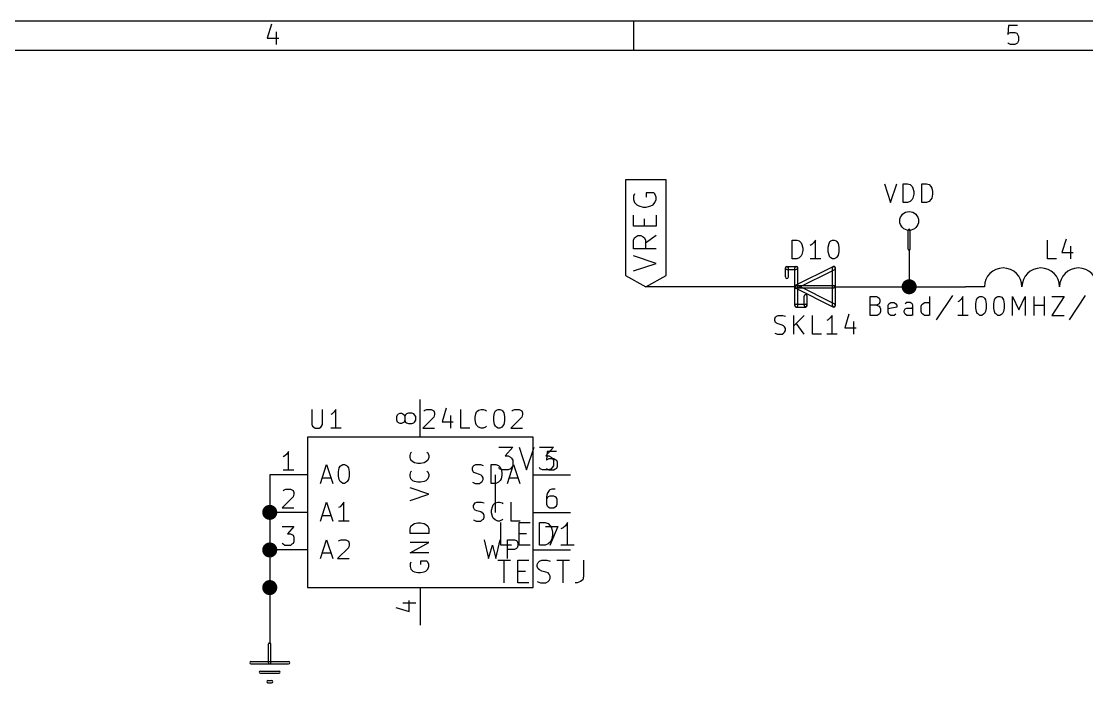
# Model space of a CAD drawing. Extents: x 10 to 287, y -200 to -10.
# Drawn here: x 168.6 to 240.6, y -54.7 to -10 of the extents above; entities that cross this region are included whole.
import ezdxf

# ---------------------------------------------------------------- set-up
doc = ezdxf.new("R2010")
doc.units = 0
doc.header["$MEASUREMENT"] = 0
doc.layers.add('BLACK', color=7, linetype='CONTINUOUS')

msp = doc.modelspace()

# ---------------------------------------------------------------- linework, layer by layer
at = {"layer": 'Black'}
for p, q in [((200.889, -38.7858), (201.828, -38.7858)), ((201.828, -38.7858), (201.32, -39.37)), ((202.26, -38.7858), (202.768, -40.3098)), ((202.768, -40.3098), (203.276, -38.7858)), ((203.632, -38.7858), (204.572, -38.7858)), ((204.572, -38.7858), (204.064, -39.37)), ((201.32, -39.37), (201.524, -39.37)), ((201.524, -39.37), (201.676, -39.4462)), ((201.676, -39.4462), (201.752, -39.5224)), ((201.752, -39.5224), (201.828, -39.6494)), ((204.064, -39.37), (204.267, -39.37)), ((204.267, -39.37), (204.419, -39.4462)), ((204.419, -39.4462), (204.495, -39.5224)), ((204.495, -39.5224), (204.572, -39.6494)), ((200.939, -40.2336), (200.889, -40.1574)), ((201.092, -40.3098), (200.939, -40.2336)), ((201.676, -40.2336), (201.524, -40.3098)), ((201.752, -40.1574), (201.676, -40.2336)), ((201.828, -40.0304), (201.752, -40.1574)), ((201.828, -39.6494), (201.828, -40.0304)), ((203.683, -40.2336), (203.632, -40.1574)), ((203.835, -40.3098), (203.683, -40.2336)), ((204.419, -40.2336), (204.267, -40.3098)), ((204.495, -40.1574), (204.419, -40.2336)), ((204.572, -40.0304), (204.495, -40.1574)), ((204.572, -39.6494), (204.572, -40.0304)), ((201.524, -40.3098), (201.092, -40.3098)), ((204.267, -40.3098), (203.835, -40.3098)), ((201.016, -45.3898), (201.016, -43.8658)), ((202.26, -45.3898), (202.26, -43.8658)), ((202.26, -43.8658), (202.997, -43.8658)), ((203.632, -45.3898), (203.632, -43.8658)), ((203.632, -43.8658), (204.013, -43.8658)), ((204.013, -43.8658), (204.216, -43.942)), ((205.537, -43.8658), (205.384, -44.0944)), ((205.537, -45.3898), (205.537, -43.8658)), ((202.26, -44.6024), (202.768, -44.6024)), ((204.216, -43.942), (204.368, -44.0944)), ((204.368, -44.0944), (204.445, -44.2214)), ((204.445, -44.2214), (204.521, -44.5262)), ((204.521, -44.5262), (204.521, -44.7294)), ((205.232, -44.2214), (205.08, -44.2976)), ((205.384, -44.0944), (205.232, -44.2214)), ((204.216, -45.3136), (204.013, -45.3898)), ((204.368, -45.1866), (204.216, -45.3136)), ((204.445, -45.0342), (204.368, -45.1866)), ((204.521, -44.7294), (204.445, -45.0342)), ((201.752, -45.3898), (201.016, -45.3898)), ((202.997, -45.3898), (202.26, -45.3898)), ((204.013, -45.3898), (203.632, -45.3898)), ((205.969, -45.3898), (205.08, -45.3898)), ((200.812, -46.4058), (201.676, -46.4058)), ((201.244, -47.9298), (201.244, -46.4058)), ((202.184, -47.9298), (202.184, -46.4058)), ((202.184, -46.4058), (202.921, -46.4058)), ((203.479, -46.7106), (203.556, -46.5582)), ((203.479, -46.8376), (203.479, -46.7106)), ((203.556, -46.5582), (203.632, -46.482)), ((203.632, -46.482), (203.784, -46.4058)), ((203.784, -46.4058), (204.14, -46.4058)), ((204.14, -46.4058), (204.368, -46.482)), ((204.8, -46.4058), (205.664, -46.4058)), ((205.232, -47.9298), (205.232, -46.4058)), ((206.604, -46.4058), (206.604, -47.498)), ((202.184, -47.1424), (202.692, -47.1424)), ((203.556, -46.99), (203.479, -46.8376)), ((203.632, -47.0662), (203.556, -46.99)), ((203.784, -47.1424), (203.632, -47.0662)), ((204.064, -47.2186), (203.784, -47.1424)), ((204.216, -47.2694), (204.064, -47.2186)), ((204.292, -47.3456), (204.216, -47.2694)), ((204.368, -47.498), (204.292, -47.3456)), ((202.921, -47.9298), (202.184, -47.9298)), ((203.479, -47.8536), (203.708, -47.9298)), ((203.708, -47.9298), (204.064, -47.9298)), ((204.064, -47.9298), (204.216, -47.8536)), ((204.216, -47.8536), (204.292, -47.7774)), ((204.292, -47.7774), (204.368, -47.6504)), ((204.368, -47.6504), (204.368, -47.498)), ((206.172, -47.9298), (206.045, -47.9298)), ((206.4, -47.8536), (206.172, -47.9298)), ((206.553, -47.7266), (206.4, -47.8536)), ((206.604, -47.498), (206.553, -47.7266))]:
    msp.add_line(p, q, dxfattribs=at)
at = {"layer": 'Cyan 2'}
for p, q in [((226.924, -20.9804), (227.33, -22.2504)), ((227.33, -22.2504), (227.762, -20.9804)), ((228.194, -22.2504), (228.194, -20.9804)), ((228.194, -20.9804), (228.498, -20.9804)), ((228.498, -20.9804), (228.676, -21.0312)), ((228.676, -21.0312), (228.803, -21.1582)), ((228.803, -21.1582), (228.854, -21.2852)), ((228.854, -21.2852), (228.905, -21.5138)), ((228.905, -21.5138), (228.905, -21.6916)), ((229.464, -22.2504), (229.464, -20.9804)), ((229.464, -20.9804), (229.768, -20.9804)), ((229.768, -20.9804), (229.946, -21.0312)), ((229.946, -21.0312), (230.073, -21.1582)), ((230.073, -21.1582), (230.124, -21.2852)), ((230.124, -21.2852), (230.175, -21.5138)), ((230.175, -21.5138), (230.175, -21.6916)), ((228.498, -22.2504), (228.194, -22.2504)), ((228.676, -22.1742), (228.498, -22.2504)), ((228.803, -22.0472), (228.676, -22.1742)), ((228.854, -21.9456), (228.803, -22.0472)), ((228.905, -21.6916), (228.854, -21.9456)), ((229.768, -22.2504), (229.464, -22.2504)), ((229.946, -22.1742), (229.768, -22.2504)), ((230.073, -22.0472), (229.946, -22.1742)), ((230.124, -21.9456), (230.073, -22.0472)), ((230.175, -21.6916), (230.124, -21.9456)), ((220.701, -26.0604), (220.701, -24.7904)), ((220.701, -24.7904), (221.005, -24.7904)), ((221.005, -24.7904), (221.183, -24.8412)), ((221.183, -24.8412), (221.31, -24.9682)), ((221.31, -24.9682), (221.361, -25.0952)), ((221.361, -25.0952), (221.412, -25.3238)), ((222.021, -25.0952), (221.92, -25.146)), ((222.148, -24.9682), (222.021, -25.0952)), ((222.275, -24.7904), (222.148, -24.9682)), ((222.275, -26.0604), (222.275, -24.7904)), ((223.139, -25.273), (223.19, -25.019)), ((223.19, -25.019), (223.241, -24.892)), ((223.241, -24.892), (223.317, -24.8412)), ((223.317, -24.8412), (223.418, -24.7904)), ((223.418, -24.7904), (223.545, -24.7904)), ((223.545, -24.7904), (223.672, -24.8412)), ((223.672, -24.8412), (223.723, -24.892)), ((223.723, -24.892), (223.799, -25.019)), ((223.799, -25.019), (223.85, -25.273)), ((237.947, -26.0604), (237.947, -24.7904)), ((239.192, -24.7142), (238.912, -25.6286)), ((221.31, -25.8572), (221.183, -25.9842)), ((221.361, -25.7556), (221.31, -25.8572)), ((221.412, -25.5016), (221.361, -25.7556)), ((221.412, -25.3238), (221.412, -25.5016)), ((223.139, -25.5778), (223.139, -25.273)), ((223.19, -25.8064), (223.139, -25.5778)), ((223.241, -25.9334), (223.19, -25.8064)), ((223.799, -25.8064), (223.723, -25.9334)), ((223.85, -25.5778), (223.799, -25.8064)), ((223.85, -25.273), (223.85, -25.5778)), ((238.912, -25.6286), (239.674, -25.6286)), ((239.497, -25.1968), (239.497, -26.0604)), ((221.005, -26.0604), (220.701, -26.0604)), ((221.183, -25.9842), (221.005, -26.0604)), ((222.631, -26.0604), (221.92, -26.0604)), ((223.317, -25.9842), (223.241, -25.9334)), ((223.418, -26.0604), (223.317, -25.9842)), ((223.545, -26.0604), (223.418, -26.0604)), ((223.672, -25.9842), (223.545, -26.0604)), ((223.723, -25.9334), (223.672, -25.9842)), ((238.557, -26.0604), (237.947, -26.0604)), ((225.958, -29.8704), (225.958, -28.6004)), ((225.958, -28.6004), (226.39, -28.6004)), ((226.39, -28.6004), (226.492, -28.6512)), ((226.492, -28.6512), (226.568, -28.702)), ((226.568, -28.702), (226.619, -28.829)), ((229.997, -29.8704), (229.997, -28.6004)), ((231.521, -28.5242), (230.429, -30.1752)), ((232.105, -28.7782), (231.978, -28.9052)), ((232.232, -28.6004), (232.105, -28.7782)), ((232.232, -29.8704), (232.232, -28.6004)), ((233.147, -28.829), (233.197, -28.702)), ((233.197, -28.702), (233.274, -28.6512)), ((233.274, -28.6512), (233.375, -28.6004)), ((233.375, -28.6004), (233.502, -28.6004)), ((233.502, -28.6004), (233.629, -28.6512)), ((233.629, -28.6512), (233.68, -28.702)), ((233.68, -28.702), (233.756, -28.829)), ((234.366, -28.829), (234.417, -28.702)), ((234.417, -28.702), (234.493, -28.6512)), ((234.493, -28.6512), (234.594, -28.6004)), ((234.594, -28.6004), (234.721, -28.6004)), ((234.721, -28.6004), (234.848, -28.6512)), ((234.848, -28.6512), (234.899, -28.702)), ((234.899, -28.702), (234.975, -28.829)), ((235.585, -29.8704), (235.585, -28.6004)), ((235.585, -28.6004), (236.017, -29.4894)), ((236.017, -29.4894), (236.423, -28.6004)), ((236.423, -28.6004), (236.423, -29.8704)), ((237.033, -29.8704), (237.033, -28.6004)), ((237.744, -29.8704), (237.744, -28.6004)), ((238.227, -28.6004), (239.065, -28.6004)), ((239.065, -28.6004), (238.227, -29.8704)), ((240.487, -28.5242), (239.395, -30.1752)), ((226.39, -29.1846), (225.958, -29.1846)), ((226.492, -29.1338), (226.39, -29.1846)), ((226.39, -29.1846), (226.568, -29.2608)), ((226.568, -29.083), (226.492, -29.1338)), ((226.619, -28.956), (226.568, -29.083)), ((226.568, -29.2608), (226.619, -29.3116)), ((226.619, -28.829), (226.619, -28.956)), ((226.619, -29.3116), (226.67, -29.4386)), ((226.67, -29.4386), (226.67, -29.6164)), ((227.178, -29.1846), (227.228, -29.083)), ((227.178, -29.6672), (227.178, -29.1846)), ((227.762, -29.3116), (227.178, -29.4386)), ((227.228, -29.083), (227.355, -29.0068)), ((227.355, -29.0068), (227.584, -29.0068)), ((227.584, -29.0068), (227.711, -29.083)), ((227.711, -29.083), (227.762, -29.1846)), ((227.762, -29.1846), (227.762, -29.3116)), ((228.27, -29.5656), (228.321, -29.4386)), ((228.448, -29.0068), (228.321, -29.083)), ((228.321, -29.4386), (228.448, -29.3878)), ((228.676, -29.0068), (228.448, -29.0068)), ((228.448, -29.3878), (228.752, -29.3878)), ((228.803, -29.083), (228.676, -29.0068)), ((228.752, -29.3878), (228.854, -29.3116)), ((228.854, -29.1846), (228.803, -29.083)), ((228.854, -29.8704), (228.854, -29.1846)), ((229.413, -29.2608), (229.464, -29.1338)), ((229.413, -29.6164), (229.413, -29.2608)), ((229.464, -29.1338), (229.514, -29.083)), ((229.514, -29.083), (229.641, -29.0068)), ((229.641, -29.0068), (229.895, -29.0068)), ((229.895, -29.0068), (229.997, -29.083)), ((231.978, -28.9052), (231.877, -28.956)), ((233.096, -29.083), (233.147, -28.829)), ((233.096, -29.3878), (233.096, -29.083)), ((233.147, -29.6164), (233.096, -29.3878)), ((233.756, -28.829), (233.807, -29.083)), ((233.807, -29.3878), (233.756, -29.6164)), ((233.807, -29.083), (233.807, -29.3878)), ((234.315, -29.083), (234.366, -28.829)), ((234.315, -29.3878), (234.315, -29.083)), ((234.366, -29.6164), (234.315, -29.3878)), ((234.975, -28.829), (235.026, -29.083)), ((235.026, -29.3878), (234.975, -29.6164)), ((235.026, -29.083), (235.026, -29.3878)), ((237.033, -29.1846), (237.744, -29.1846)), ((219.532, -30.099), (219.583, -29.972)), ((219.532, -30.226), (219.532, -30.099)), ((219.583, -29.972), (219.634, -29.9212)), ((219.634, -29.9212), (219.761, -29.8704)), ((219.761, -29.8704), (220.066, -29.8704)), ((220.066, -29.8704), (220.243, -29.9212)), ((220.802, -31.1404), (220.802, -29.8704)), ((221.513, -29.8704), (220.802, -30.5816)), ((222.072, -31.1404), (222.072, -29.8704)), ((223.139, -30.1752), (223.037, -30.226)), ((223.266, -30.0482), (223.139, -30.1752)), ((223.393, -29.8704), (223.266, -30.0482)), ((223.393, -31.1404), (223.393, -29.8704)), ((224.536, -29.7942), (224.257, -30.7086)), ((226.441, -29.8704), (225.958, -29.8704)), ((226.568, -29.7942), (226.441, -29.8704)), ((226.619, -29.7434), (226.568, -29.7942)), ((226.67, -29.6164), (226.619, -29.7434)), ((227.228, -29.7942), (227.178, -29.6672)), ((227.355, -29.8704), (227.228, -29.7942)), ((227.584, -29.8704), (227.355, -29.8704)), ((227.711, -29.7942), (227.584, -29.8704)), ((228.27, -29.6672), (228.27, -29.5656)), ((228.321, -29.7942), (228.27, -29.6672)), ((228.448, -29.8704), (228.321, -29.7942)), ((228.752, -29.8704), (228.448, -29.8704)), ((228.854, -29.7942), (228.752, -29.8704)), ((229.464, -29.7434), (229.413, -29.6164)), ((229.514, -29.7942), (229.464, -29.7434)), ((229.641, -29.8704), (229.514, -29.7942)), ((229.895, -29.8704), (229.641, -29.8704)), ((229.997, -29.7942), (229.895, -29.8704)), ((232.588, -29.8704), (231.877, -29.8704)), ((233.197, -29.7434), (233.147, -29.6164)), ((233.274, -29.7942), (233.197, -29.7434)), ((233.375, -29.8704), (233.274, -29.7942)), ((233.502, -29.8704), (233.375, -29.8704)), ((233.629, -29.7942), (233.502, -29.8704)), ((233.68, -29.7434), (233.629, -29.7942)), ((233.756, -29.6164), (233.68, -29.7434)), ((234.417, -29.7434), (234.366, -29.6164)), ((234.493, -29.7942), (234.417, -29.7434)), ((234.594, -29.8704), (234.493, -29.7942)), ((234.721, -29.8704), (234.594, -29.8704)), ((234.848, -29.7942), (234.721, -29.8704)), ((234.899, -29.7434), (234.848, -29.7942)), ((234.975, -29.6164), (234.899, -29.7434)), ((238.227, -29.8704), (239.065, -29.8704)), ((219.583, -30.353), (219.532, -30.226)), ((219.634, -30.4038), (219.583, -30.353)), ((219.761, -30.4546), (219.634, -30.4038)), ((220.015, -30.5308), (219.761, -30.4546)), ((220.116, -30.5816), (220.015, -30.5308)), ((220.193, -30.6578), (220.116, -30.5816)), ((220.243, -30.7594), (220.193, -30.6578)), ((220.193, -31.0134), (220.243, -30.8864)), ((220.243, -30.8864), (220.243, -30.7594)), ((221.513, -31.1404), (220.98, -30.4038)), ((224.257, -30.7086), (225.019, -30.7086)), ((224.841, -30.2768), (224.841, -31.1404)), ((219.532, -31.0642), (219.71, -31.1404)), ((219.71, -31.1404), (220.015, -31.1404)), ((220.015, -31.1404), (220.116, -31.0642)), ((220.116, -31.0642), (220.193, -31.0134)), ((222.682, -31.1404), (222.072, -31.1404)), ((223.749, -31.1404), (223.037, -31.1404)), ((188.265, -36.2204), (188.265, -37.2364)), ((188.976, -37.2364), (188.976, -36.2204)), ((189.636, -36.5252), (189.535, -36.576)), ((189.763, -36.3982), (189.636, -36.5252)), ((189.89, -36.2204), (189.763, -36.3982)), ((189.89, -37.4904), (189.89, -36.2204)), ((195.834, -36.322), (195.885, -36.2712)), ((195.885, -36.2712), (196.012, -36.2204)), ((196.012, -36.2204), (196.317, -36.2204)), ((196.317, -36.2204), (196.418, -36.2712)), ((196.418, -36.2712), (196.494, -36.322)), ((196.494, -36.322), (196.545, -36.449)), ((196.545, -36.576), (196.494, -36.7538)), ((196.545, -36.449), (196.545, -36.576)), ((197.333, -36.1442), (197.053, -37.0586)), ((197.637, -36.6268), (197.637, -37.4904)), ((198.323, -37.4904), (198.323, -36.2204)), ((199.288, -36.7538), (199.339, -36.5252)), ((199.339, -36.5252), (199.39, -36.3982)), ((199.39, -36.3982), (199.517, -36.2712)), ((199.517, -36.2712), (199.695, -36.2204)), ((199.695, -36.2204), (199.822, -36.2204)), ((199.822, -36.2204), (200, -36.2712)), ((200, -36.2712), (200.05, -36.322)), ((200.558, -36.703), (200.609, -36.449)), ((200.609, -36.449), (200.66, -36.322)), ((200.66, -36.322), (200.736, -36.2712)), ((200.736, -36.2712), (200.838, -36.2204)), ((200.838, -36.2204), (200.965, -36.2204)), ((200.965, -36.2204), (201.092, -36.2712)), ((201.092, -36.2712), (201.143, -36.322)), ((201.143, -36.322), (201.219, -36.449)), ((201.219, -36.449), (201.27, -36.703)), ((201.778, -36.322), (201.828, -36.2712)), ((201.828, -36.2712), (201.955, -36.2204)), ((201.955, -36.2204), (202.26, -36.2204)), ((202.26, -36.2204), (202.362, -36.2712)), ((202.362, -36.2712), (202.438, -36.322)), ((202.438, -36.322), (202.489, -36.449)), ((202.489, -36.576), (202.438, -36.7538)), ((202.489, -36.449), (202.489, -36.576)), ((188.265, -37.2364), (188.316, -37.3634)), ((188.316, -37.3634), (188.392, -37.4142)), ((188.874, -37.4142), (188.925, -37.3634)), ((188.925, -37.3634), (188.976, -37.2364)), ((196.494, -36.7538), (195.758, -37.4904)), ((197.053, -37.0586), (197.815, -37.0586)), ((199.288, -36.9316), (199.288, -36.7538)), ((199.339, -37.1856), (199.288, -36.9316)), ((199.39, -37.2872), (199.339, -37.1856)), ((199.517, -37.4142), (199.39, -37.2872)), ((200.05, -37.3634), (200, -37.4142)), ((200.558, -37.0078), (200.558, -36.703)), ((200.609, -37.2364), (200.558, -37.0078)), ((200.66, -37.3634), (200.609, -37.2364)), ((200.736, -37.4142), (200.66, -37.3634)), ((201.143, -37.3634), (201.092, -37.4142)), ((201.219, -37.2364), (201.143, -37.3634)), ((201.27, -37.0078), (201.219, -37.2364)), ((201.27, -36.703), (201.27, -37.0078)), ((202.438, -36.7538), (201.701, -37.4904)), ((188.392, -37.4142), (188.493, -37.4904)), ((188.493, -37.4904), (188.747, -37.4904)), ((188.747, -37.4904), (188.874, -37.4142)), ((190.246, -37.4904), (189.535, -37.4904)), ((195.758, -37.4904), (196.545, -37.4904)), ((198.933, -37.4904), (198.323, -37.4904)), ((199.695, -37.4904), (199.517, -37.4142)), ((199.822, -37.4904), (199.695, -37.4904)), ((200, -37.4142), (199.822, -37.4904)), ((200.838, -37.4904), (200.736, -37.4142)), ((200.965, -37.4904), (200.838, -37.4904)), ((201.092, -37.4142), (200.965, -37.4904)), ((201.701, -37.4904), (202.489, -37.4904)), ((194.894, -39.3446), (194.945, -39.1668)), ((194.894, -39.4716), (194.894, -39.3446)), ((194.945, -39.6494), (194.894, -39.4716)), ((194.945, -39.1668), (194.996, -39.116)), ((196.037, -39.116), (196.088, -39.1668)), ((196.088, -39.1668), (196.164, -39.3446)), ((196.164, -39.4716), (196.088, -39.6494)), ((196.164, -39.3446), (196.164, -39.4716)), ((188.849, -41.2242), (189.255, -39.9542)), ((189.255, -39.9542), (189.687, -41.2242)), ((190.068, -40.4368), (190.119, -40.1828)), ((190.119, -40.1828), (190.17, -40.0558)), ((190.17, -40.0558), (190.246, -40.005)), ((190.246, -40.005), (190.348, -39.9542)), ((190.348, -39.9542), (190.475, -39.9542)), ((190.475, -39.9542), (190.602, -40.005)), ((190.602, -40.005), (190.652, -40.0558)), ((190.652, -40.0558), (190.729, -40.1828)), ((190.729, -40.1828), (190.779, -40.4368)), ((195.072, -39.7764), (194.945, -39.6494)), ((195.199, -39.8272), (195.072, -39.7764)), ((195.428, -39.878), (195.199, -39.8272)), ((195.605, -39.878), (195.428, -39.878)), ((195.859, -39.8272), (195.605, -39.878)), ((195.961, -39.7764), (195.859, -39.8272)), ((196.088, -39.6494), (195.961, -39.7764)), ((199.111, -40.1828), (199.161, -40.0558)), ((199.111, -40.3098), (199.111, -40.1828)), ((199.161, -40.0558), (199.212, -40.005)), ((199.212, -40.005), (199.339, -39.9542)), ((199.339, -39.9542), (199.644, -39.9542)), ((199.644, -39.9542), (199.822, -40.005)), ((200.381, -41.2242), (200.381, -39.9542)), ((200.381, -39.9542), (200.685, -39.9542)), ((200.685, -39.9542), (200.863, -40.005)), ((200.863, -40.005), (200.99, -40.132)), ((200.99, -40.132), (201.041, -40.259)), ((201.041, -40.259), (201.092, -40.4876)), ((201.473, -41.2242), (201.879, -39.9542)), ((201.879, -39.9542), (202.311, -41.2242)), ((188.976, -40.8432), (189.56, -40.8432)), ((190.068, -40.7416), (190.068, -40.4368)), ((190.119, -40.9702), (190.068, -40.7416)), ((190.17, -41.0972), (190.119, -40.9702)), ((190.729, -40.9702), (190.652, -41.0972)), ((190.779, -40.7416), (190.729, -40.9702)), ((190.779, -40.4368), (190.779, -40.7416)), ((194.894, -40.6146), (194.945, -40.4368)), ((194.894, -40.7416), (194.894, -40.6146)), ((194.945, -40.9194), (194.894, -40.7416)), ((194.945, -40.4368), (194.996, -40.386)), ((195.072, -41.0464), (194.945, -40.9194)), ((196.088, -40.9194), (195.961, -41.0464)), ((196.037, -40.386), (196.088, -40.4368)), ((196.088, -40.4368), (196.164, -40.6146)), ((196.164, -40.7416), (196.088, -40.9194)), ((196.164, -40.6146), (196.164, -40.7416)), ((199.161, -40.4368), (199.111, -40.3098)), ((199.212, -40.4876), (199.161, -40.4368)), ((199.339, -40.5384), (199.212, -40.4876)), ((199.593, -40.6146), (199.339, -40.5384)), ((199.695, -40.6654), (199.593, -40.6146)), ((199.771, -40.7416), (199.695, -40.6654)), ((199.822, -40.8432), (199.771, -40.7416)), ((199.771, -41.0972), (199.822, -40.9702)), ((199.822, -40.9702), (199.822, -40.8432)), ((201.041, -40.9194), (200.99, -41.021)), ((201.092, -40.6654), (201.041, -40.9194)), ((201.092, -40.4876), (201.092, -40.6654)), ((201.6, -40.8432), (202.184, -40.8432)), ((190.246, -41.148), (190.17, -41.0972)), ((190.348, -41.2242), (190.246, -41.148)), ((190.475, -41.2242), (190.348, -41.2242)), ((190.602, -41.148), (190.475, -41.2242)), ((190.652, -41.0972), (190.602, -41.148)), ((196.164, -41.9608), (194.894, -41.529)), ((195.199, -41.0972), (195.072, -41.0464)), ((195.428, -41.148), (195.199, -41.0972)), ((195.605, -41.148), (195.428, -41.148)), ((195.859, -41.0972), (195.605, -41.148)), ((195.961, -41.0464), (195.859, -41.0972)), ((199.111, -41.148), (199.288, -41.2242)), ((199.288, -41.2242), (199.593, -41.2242)), ((199.593, -41.2242), (199.695, -41.148)), ((199.695, -41.148), (199.771, -41.0972)), ((200.685, -41.2242), (200.381, -41.2242)), ((200.863, -41.148), (200.685, -41.2242)), ((200.99, -41.021), (200.863, -41.148)), ((194.894, -42.3672), (196.164, -41.9608)), ((188.849, -43.7642), (189.255, -42.4942)), ((189.255, -42.4942), (189.687, -43.7642)), ((190.17, -42.799), (190.068, -42.8498)), ((190.297, -42.672), (190.17, -42.799)), ((190.424, -42.4942), (190.297, -42.672)), ((190.424, -43.7642), (190.424, -42.4942)), ((199.187, -42.7228), (199.238, -42.5958)), ((199.187, -42.8498), (199.187, -42.7228)), ((199.238, -42.9768), (199.187, -42.8498)), ((199.238, -42.5958), (199.288, -42.545)), ((199.288, -43.0276), (199.238, -42.9768)), ((199.288, -42.545), (199.415, -42.4942)), ((199.415, -43.0784), (199.288, -43.0276)), ((199.415, -42.4942), (199.72, -42.4942)), ((199.669, -43.1546), (199.415, -43.0784)), ((199.771, -43.2054), (199.669, -43.1546)), ((199.72, -42.4942), (199.898, -42.545)), ((200.406, -43.0276), (200.457, -42.799)), ((200.406, -43.2054), (200.406, -43.0276)), ((200.457, -42.799), (200.508, -42.672)), ((200.508, -42.672), (200.635, -42.545)), ((200.635, -42.545), (200.812, -42.4942)), ((200.812, -42.4942), (200.939, -42.4942)), ((200.939, -42.4942), (201.117, -42.545)), ((201.117, -42.545), (201.168, -42.5958)), ((201.727, -43.7642), (201.727, -42.4942)), ((188.976, -43.3832), (189.56, -43.3832)), ((190.779, -43.7642), (190.068, -43.7642)), ((199.187, -43.688), (199.365, -43.7642)), ((199.365, -43.7642), (199.669, -43.7642)), ((199.669, -43.7642), (199.771, -43.688)), ((199.847, -43.2816), (199.771, -43.2054)), ((199.771, -43.688), (199.847, -43.6372)), ((199.898, -43.3832), (199.847, -43.2816)), ((199.847, -43.6372), (199.898, -43.5102)), ((199.898, -43.5102), (199.898, -43.3832)), ((200.457, -43.4594), (200.406, -43.2054)), ((200.508, -43.561), (200.457, -43.4594)), ((200.635, -43.688), (200.508, -43.561)), ((200.812, -43.7642), (200.635, -43.688)), ((200.939, -43.7642), (200.812, -43.7642)), ((201.117, -43.688), (200.939, -43.7642)), ((201.168, -43.6372), (201.117, -43.688)), ((202.336, -43.7642), (201.727, -43.7642)), ((194.894, -44.2976), (194.945, -44.1198)), ((194.894, -44.6024), (194.894, -44.2976)), ((196.164, -44.6024), (194.894, -44.6024)), ((194.945, -44.1198), (195.072, -43.9928)), ((195.072, -43.9928), (195.199, -43.942)), ((195.199, -43.942), (195.428, -43.8912)), ((195.428, -43.8912), (195.605, -43.8912)), ((195.605, -43.8912), (195.859, -43.942)), ((195.859, -43.942), (195.961, -43.9928)), ((195.961, -43.9928), (196.088, -44.1198)), ((196.088, -44.1198), (196.164, -44.2976)), ((196.164, -44.2976), (196.164, -44.6024)), ((188.849, -46.3042), (189.255, -45.0342)), ((189.255, -45.0342), (189.687, -46.3042)), ((190.068, -45.1358), (190.119, -45.085)), ((190.119, -45.085), (190.246, -45.0342)), ((190.246, -45.0342), (190.551, -45.0342)), ((190.551, -45.0342), (190.652, -45.085)), ((190.652, -45.085), (190.729, -45.1358)), ((190.729, -45.1358), (190.779, -45.2628)), ((190.779, -45.2628), (190.779, -45.3898)), ((194.894, -45.9232), (196.164, -45.212)), ((196.164, -45.212), (194.894, -45.212)), ((199.898, -45.0342), (200.203, -46.3042)), ((200.685, -46.3042), (200.99, -45.0342)), ((201.473, -46.3042), (201.473, -45.0342)), ((201.473, -45.0342), (201.955, -45.0342)), ((201.955, -45.0342), (202.082, -45.085)), ((202.082, -45.085), (202.133, -45.1358)), ((202.133, -45.1358), (202.184, -45.2628)), ((202.184, -45.2628), (202.184, -45.4406)), ((188.976, -45.9232), (189.56, -45.9232)), ((190.729, -45.5676), (189.992, -46.3042)), ((190.779, -45.3898), (190.729, -45.5676)), ((196.164, -45.9232), (194.894, -45.9232)), ((200.203, -46.3042), (200.457, -45.3898)), ((200.457, -45.3898), (200.685, -46.3042)), ((201.955, -45.6946), (201.473, -45.6946)), ((202.082, -45.6184), (201.955, -45.6946)), ((202.133, -45.5676), (202.082, -45.6184)), ((202.184, -45.4406), (202.133, -45.5676)), ((189.992, -46.3042), (190.779, -46.3042)), ((194.945, -46.5328), (194.894, -46.6598)), ((194.894, -46.6598), (194.894, -46.8376)), ((196.037, -46.482), (195.605, -46.482)), ((195.605, -46.482), (195.605, -46.7106)), ((196.088, -46.5328), (196.037, -46.482)), ((196.164, -46.7106), (196.088, -46.5328)), ((196.164, -46.8376), (196.164, -46.7106)), ((194.894, -46.8376), (194.945, -47.0154)), ((194.945, -47.0154), (195.072, -47.1424)), ((195.072, -47.1424), (195.199, -47.1932)), ((195.199, -47.1932), (195.428, -47.244)), ((195.428, -47.244), (195.605, -47.244)), ((195.605, -47.244), (195.859, -47.1932)), ((195.859, -47.1932), (195.961, -47.1424)), ((195.961, -47.1424), (196.088, -47.0154)), ((196.088, -47.0154), (196.164, -46.8376))]:
    msp.add_line(p, q, dxfattribs=at)
at = {"layer": 'Green 2'}
for p, q in [((228.6, -25.4), (228.6, -27.94)), ((218.44, -27.94), (210.82, -27.94)), ((226.06, -27.94), (232.41, -27.94)), ((185.42, -40.64), (185.42, -52.07)), ((200.66, -43.18), (200.66, -40.64))]:
    msp.add_line(p, q, dxfattribs=at)
at = {"layer": 'Green 2', "const_width": 0.508}
for points in [[(228.346, -27.94, 1), (228.854, -27.94, 1)], [(185.166, -43.18, 1), (185.674, -43.18, 1)], [(185.166, -45.72, 1), (185.674, -45.72, 1)], [(185.166, -48.26, 1), (185.674, -48.26, 1)]]:
    msp.add_lwpolyline(points, format="xyb", close=True, dxfattribs=at)
at = {"layer": 'L.Yellow'}
for p, q in [((187.96, -38.1), (187.96, -48.26)), ((203.2, -38.1), (187.96, -38.1)), ((203.2, -48.26), (203.2, -38.1)), ((187.96, -48.26), (203.2, -48.26))]:
    msp.add_line(p, q, dxfattribs=at)
at = {"layer": 'Red 2'}
for p, q in [((286.995, -10.0076), (10.0076, -10.0076)), ((210.007, -11.9888), (210.007, -10.0076)), ((185.547, -10.2108), (185.242, -11.1506)), ((185.852, -10.7188), (185.852, -11.5824)), ((235.306, -10.287), (235.255, -10.8966)), ((235.915, -10.287), (235.306, -10.287)), ((235.306, -10.8204), (235.433, -10.7696)), ((235.433, -10.7696), (235.737, -10.7696)), ((235.737, -10.7696), (235.864, -10.8204)), ((185.242, -11.1506), (186.03, -11.1506)), ((235.255, -10.8966), (235.306, -10.8204)), ((235.306, -11.5062), (235.255, -11.4554)), ((235.433, -11.5824), (235.306, -11.5062)), ((235.864, -11.5062), (235.737, -11.5824)), ((235.864, -10.8204), (235.915, -10.8966)), ((235.915, -11.4554), (235.864, -11.5062)), ((235.915, -10.8966), (235.991, -11.0236)), ((235.991, -11.3284), (235.915, -11.4554)), ((235.991, -11.0236), (235.991, -11.3284)), ((285.013, -11.9888), (11.9888, -11.9888)), ((235.737, -11.5824), (235.433, -11.5824)), ((210.82, -20.7264), (209.448, -20.7264)), ((209.448, -20.7264), (209.448, -27.178)), ((212.192, -20.7264), (210.82, -20.7264)), ((212.192, -27.178), (212.192, -20.7264)), ((210.058, -21.6662), (209.982, -21.8186)), ((209.982, -21.8186), (209.982, -22.0472)), ((209.982, -22.0472), (210.058, -22.2504)), ((210.058, -22.2504), (210.21, -22.4028)), ((211.353, -21.59), (210.845, -21.59)), ((210.845, -21.59), (210.845, -21.8948)), ((211.303, -22.4028), (211.43, -22.2504)), ((211.43, -21.6662), (211.353, -21.59)), ((211.506, -21.8948), (211.43, -21.6662)), ((211.43, -22.2504), (211.506, -22.0472)), ((211.506, -22.0472), (211.506, -21.8948)), ((210.21, -22.4028), (210.337, -22.479)), ((210.337, -22.479), (210.642, -22.5552)), ((210.642, -22.5552), (210.845, -22.5552)), ((210.845, -22.5552), (211.15, -22.479)), ((211.15, -22.479), (211.303, -22.4028)), ((209.982, -23.8506), (209.982, -23.114)), ((210.718, -23.8506), (210.718, -23.3426)), ((211.506, -23.114), (211.506, -23.8506)), ((211.506, -23.8506), (209.982, -23.8506)), ((228.524, -25.4), (228.524, -24.13)), ((228.676, -25.4), (228.676, -24.13)), ((209.982, -24.7904), (210.058, -24.638)), ((209.982, -25.3746), (209.982, -24.7904)), ((210.058, -24.638), (210.134, -24.5618)), ((210.134, -24.5618), (210.287, -24.4856)), ((210.287, -24.4856), (210.49, -24.4856)), ((210.49, -24.4856), (210.642, -24.5618)), ((210.642, -24.5618), (210.718, -24.638)), ((210.718, -24.638), (210.795, -24.7904)), ((211.506, -24.4856), (210.795, -24.9936)), ((210.795, -24.7904), (210.795, -25.3746)), ((211.506, -25.3746), (209.982, -25.3746)), ((211.506, -26.3652), (209.982, -25.8572)), ((209.982, -26.8732), (211.506, -26.3652)), ((220.345, -26.5684), (220.955, -26.5684)), ((220.929, -27.8384), (223.469, -26.5684)), ((209.448, -27.178), (210.82, -27.94)), ((210.82, -27.94), (212.192, -27.178)), ((220.243, -27.2796), (220.243, -26.67)), ((220.345, -26.7716), (220.955, -26.7716)), ((220.447, -27.2796), (220.447, -26.67)), ((220.878, -29.21), (220.878, -26.67)), ((221.031, -28.0416), (223.571, -26.7716)), ((221.082, -29.21), (221.082, -26.67)), ((223.418, -29.21), (223.418, -26.67)), ((223.622, -29.21), (223.622, -26.67)), ((220.98, -27.94), (218.44, -27.94)), ((223.469, -29.3116), (220.929, -28.0416)), ((220.98, -27.8638), (223.52, -27.8638)), ((220.98, -28.0162), (223.52, -28.0162)), ((223.571, -29.1084), (221.031, -27.8384)), ((223.52, -27.94), (226.06, -27.94)), ((233.68, -27.94), (232.41, -27.94)), ((221.513, -29.1846), (221.513, -28.575)), ((221.717, -29.1846), (221.717, -28.575)), ((220.98, -29.1084), (221.59, -29.1084)), ((220.98, -29.3116), (221.59, -29.3116)), ((195.58, -38.1), (195.58, -35.56)), ((194.005, -36.703), (194.056, -36.6014)), ((194.056, -36.6014), (194.107, -36.5252)), ((194.107, -36.5252), (194.234, -36.4744)), ((194.234, -36.4744), (194.31, -36.4744)), ((194.31, -36.4744), (194.412, -36.5252)), ((194.412, -36.5252), (194.488, -36.6014)), ((194.488, -36.6014), (194.539, -36.703)), ((194.589, -36.6014), (194.539, -36.703)), ((194.666, -36.5252), (194.589, -36.6014)), ((194.793, -36.4744), (194.666, -36.5252)), ((195.021, -36.4744), (194.793, -36.4744)), ((195.148, -36.5252), (195.021, -36.4744)), ((195.199, -36.6014), (195.148, -36.5252)), ((195.275, -36.703), (195.199, -36.6014)), ((194.005, -36.957), (194.005, -36.703)), ((194.056, -37.084), (194.005, -36.957)), ((194.107, -37.1348), (194.056, -37.084)), ((194.234, -37.1856), (194.107, -37.1348)), ((194.31, -37.1856), (194.234, -37.1856)), ((194.412, -37.1348), (194.31, -37.1856)), ((194.488, -37.084), (194.412, -37.1348)), ((194.539, -36.957), (194.488, -37.084)), ((194.539, -36.703), (194.539, -36.957)), ((194.539, -36.957), (194.589, -37.084)), ((194.589, -37.084), (194.666, -37.1348)), ((194.666, -37.1348), (194.793, -37.1856)), ((194.793, -37.1856), (195.021, -37.1856)), ((195.021, -37.1856), (195.148, -37.1348)), ((195.148, -37.1348), (195.199, -37.084)), ((195.199, -37.084), (195.275, -36.957)), ((195.275, -36.957), (195.275, -36.703)), ((187.96, -38.1), (187.96, -48.26)), ((203.2, -38.1), (187.96, -38.1)), ((203.2, -48.26), (203.2, -38.1)), ((186.436, -39.37), (186.334, -39.4208)), ((186.563, -39.243), (186.436, -39.37)), ((186.69, -39.0652), (186.563, -39.243)), ((186.69, -40.3352), (186.69, -39.0652)), ((204.165, -39.0652), (204.114, -39.6494)), ((204.775, -39.0652), (204.165, -39.0652)), ((204.165, -39.5986), (204.292, -39.5478)), ((204.292, -39.5478), (204.597, -39.5478)), ((204.597, -39.5478), (204.699, -39.5986)), ((204.114, -39.6494), (204.165, -39.5986)), ((204.165, -40.259), (204.114, -40.2082)), ((204.292, -40.3352), (204.165, -40.259)), ((204.699, -40.259), (204.597, -40.3352)), ((204.699, -39.5986), (204.775, -39.6494)), ((204.775, -40.2082), (204.699, -40.259)), ((204.775, -39.6494), (204.826, -39.7764)), ((204.826, -40.0812), (204.775, -40.2082)), ((204.826, -39.7764), (204.826, -40.0812)), ((187.96, -40.64), (185.42, -40.64)), ((187.046, -40.3352), (186.334, -40.3352)), ((203.2, -40.64), (205.74, -40.64)), ((204.597, -40.3352), (204.292, -40.3352)), ((186.334, -41.7068), (186.385, -41.656)), ((186.385, -41.656), (186.512, -41.6052)), ((186.512, -41.6052), (186.817, -41.6052)), ((186.817, -41.6052), (186.919, -41.656)), ((186.919, -41.656), (186.995, -41.7068)), ((186.995, -41.7068), (187.046, -41.8338)), ((204.292, -41.7068), (204.165, -41.91)), ((204.343, -41.656), (204.292, -41.7068)), ((204.47, -41.6052), (204.343, -41.656)), ((204.699, -41.6052), (204.47, -41.6052)), ((186.995, -42.1386), (186.258, -42.8752)), ((187.046, -41.9608), (186.995, -42.1386)), ((187.046, -41.8338), (187.046, -41.9608)), ((204.165, -41.91), (204.114, -42.1386)), ((204.114, -42.1386), (204.114, -42.6212)), ((204.165, -42.1894), (204.114, -42.3164)), ((204.216, -42.1386), (204.165, -42.1894)), ((204.343, -42.0878), (204.216, -42.1386)), ((204.597, -42.0878), (204.343, -42.0878)), ((204.699, -42.1386), (204.597, -42.0878)), ((204.775, -42.1894), (204.699, -42.1386)), ((204.826, -42.3164), (204.775, -42.1894)), ((204.826, -42.6212), (204.826, -42.3164)), ((186.258, -42.8752), (187.046, -42.8752)), ((204.114, -42.6212), (204.165, -42.7482)), ((204.165, -42.7482), (204.216, -42.799)), ((204.216, -42.799), (204.343, -42.8752)), ((204.343, -42.8752), (204.597, -42.8752)), ((204.597, -42.8752), (204.699, -42.799)), ((204.699, -42.799), (204.775, -42.7482)), ((204.775, -42.7482), (204.826, -42.6212)), ((187.96, -43.18), (185.42, -43.18)), ((203.2, -43.18), (205.74, -43.18)), ((186.258, -44.1452), (187.046, -44.1452)), ((187.046, -44.1452), (186.614, -44.6278)), ((204.038, -44.1452), (204.876, -44.1452)), ((204.876, -44.1452), (204.343, -45.4152)), ((186.334, -45.339), (186.258, -45.2882)), ((186.614, -44.6278), (186.817, -44.6278)), ((186.817, -44.6278), (186.919, -44.6786)), ((186.919, -44.6786), (186.995, -44.7294)), ((186.995, -45.2882), (186.919, -45.339)), ((186.995, -44.7294), (187.046, -44.8564)), ((187.046, -45.1612), (186.995, -45.2882)), ((187.046, -44.8564), (187.046, -45.1612)), ((187.96, -45.72), (185.42, -45.72)), ((186.436, -45.4152), (186.334, -45.339)), ((186.817, -45.4152), (186.436, -45.4152)), ((186.919, -45.339), (186.817, -45.4152)), ((203.2, -45.72), (205.74, -45.72)), ((187.96, -48.26), (203.2, -48.26)), ((195.58, -48.26), (195.58, -50.8)), ((193.929, -49.6062), (194.843, -49.8856)), ((194.412, -49.3014), (195.275, -49.3014)), ((194.843, -49.8856), (194.843, -49.1236)), ((185.344, -53.34), (185.344, -52.07)), ((185.496, -53.34), (185.496, -52.07)), ((184.15, -53.2638), (186.69, -53.2638)), ((184.15, -53.4162), (186.69, -53.4162)), ((184.785, -53.8988), (186.055, -53.8988)), ((184.785, -54.0512), (186.055, -54.0512)), ((185.293, -54.5338), (185.547, -54.5338)), ((185.293, -54.6862), (185.547, -54.6862))]:
    msp.add_line(p, q, dxfattribs=at)
msp.add_circle((228.6, -23.495), 0.635, dxfattribs=at)
for centre, radius, start, end in [((228.6, -24.13), 0.0762, 360, 540), ((228.6, -25.4), 0.0762, 180, 360), ((220.345, -26.67), 0.1016, 360, 540), ((220.345, -26.67), 0.1016, 90, 270), ((220.98, -26.67), 0.1016, 360, 540), ((220.955, -26.67), 0.1016, 270, 450), ((223.52, -26.67), 0.1016, 360, 540), ((223.52, -26.67), 0.1016, 296.565, 476.565), ((220.345, -27.2796), 0.1016, 180, 360), ((234.95, -27.94), 1.27, -359.9, -180.1), ((237.49, -27.94), 1.27, -359.9, -180.1), ((240.03, -27.94), 1.27, -359.9, -180.1), ((220.98, -27.94), 0.1016, 423.435, 603.435), ((220.98, -27.94), 0.1016, 116.565, 296.565), ((220.98, -27.94), 0.0762, 90, 270), ((223.52, -27.94), 0.0762, 270, 450), ((221.615, -28.575), 0.1016, 360, 540), ((220.98, -29.21), 0.1016, 90, 270), ((220.98, -29.21), 0.1016, 180, 360), ((221.615, -29.1846), 0.1016, 180, 360), ((221.59, -29.21), 0.1016, 270, 450), ((223.52, -29.21), 0.1016, 180, 360), ((223.52, -29.21), 0.1016, 243.435, 423.435), ((185.42, -52.07), 0.0762, 360, 540), ((184.15, -53.34), 0.0762, 90, 270), ((184.785, -53.975), 0.0762, 90, 270), ((185.42, -53.34), 0.0762, 180, 360), ((186.055, -53.975), 0.0762, 270, 450), ((186.69, -53.34), 0.0762, 270, 450), ((185.293, -54.61), 0.0762, 90, 270), ((185.547, -54.61), 0.0762, 270, 450)]:
    msp.add_arc(centre, radius, start, end, dxfattribs=at)

doc.saveas('drawing.dxf')
